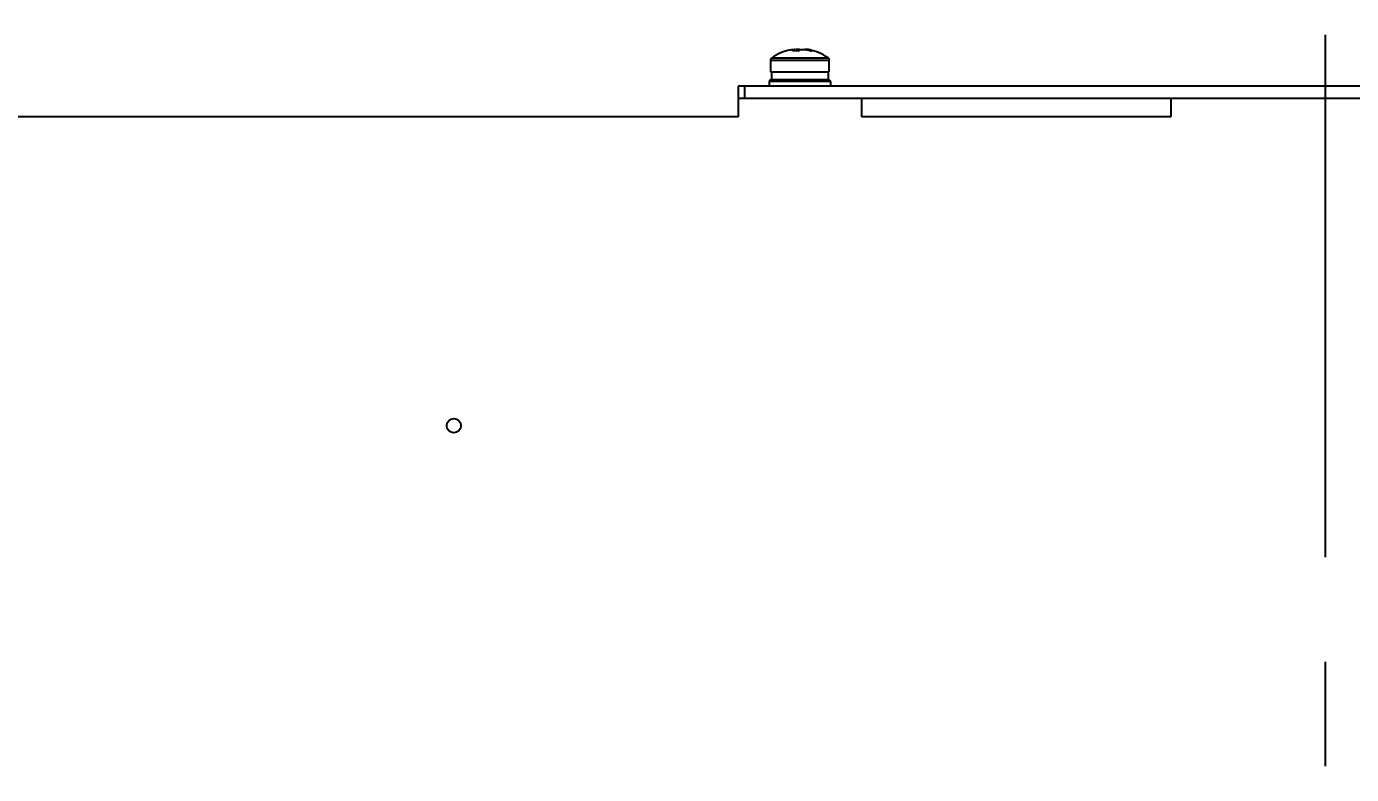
# Model space of a CAD drawing. Extents: x 4154 to 4364, y 2392 to 2546.
# Drawn here: x 4188.67 to 4205.57, y 2513.45 to 2523 of the extents above; entities that cross this region are included whole.
import ezdxf

# ---------------------------------------------------------------- set-up
doc = ezdxf.new("R2010")
doc.units = 0
doc.header["$LTSCALE"] = 1.5
doc.header["$MEASUREMENT"] = 0
doc.header["$PDSIZE"] = -1
doc.linetypes.add('CENTER', pattern=[10.16, 6.35, -1.27, 1.27, -1.27])
doc.layers.get('0').update_dxf_attribs({"color": 2})
doc.layers.add('1', color=7, linetype='Continuous')
doc.layers.add('SL', color=7, linetype='Continuous')
doc.styles.add('KWHS', font='ROMANS', dxfattribs={"bigfont": 'GHS'})
doc.styles.get("Standard").update_dxf_attribs({"font": 'romans.shx', "width": 0.9})
doc.dimstyles.get("Standard").update_dxf_attribs({"dimtxt": 0.18, "dimasz": 0.18, "dimexe": 0.18, "dimexo": 0.0625, "dimgap": 0.09, "dimtad": 0, "dimtih": 1, "dimtoh": 1, "dimdec": 4, "dimzin": 0, "dimdsep": 46, "dimtxsty": 'Standard', "dimcen": 0.09, "dimadec": 0, "dimazin": 0, "dimtfac": 1, "dimtdec": 4, "dimtofl": 0, "dimtmove": 0, "dimatfit": 0, "dimfxl": 1, "dimtolj": 1, "dimtzin": 0, "dimarcsym": 0})

# ---------------------------------------------------------------- blocks, each defined once
blk = doc.blocks.new('*D53')
at = {"layer": '1', "color": 1, "linetype": 'Continuous', "lineweight": 0}
for p, q in [((4182.767, 2520.828), (4182.767, 2525.613)), ((4227.706, 2520.828), (4227.706, 2525.613)), ((4184.267, 2525.113), (4226.206, 2525.113))]:
    blk.add_line(p, q, dxfattribs=at)
at = {"layer": '1', "color": 1, "linetype": 'Continuous'}
for points in [[(4184.267, 2525.363), (4184.267, 2524.863), (4182.767, 2525.113)], [(4226.206, 2525.363), (4226.206, 2524.863), (4227.706, 2525.113)]]:
    blk.add_solid(points, dxfattribs=at)
at = {"layer": 'Defpoints', "color": 0, "linetype": 'Continuous'}
for p in [(4227.706, 2525.113), (4182.767, 2520.328), (4227.706, 2520.328)]:
    blk.add_point(p, dxfattribs=at)
at = {"layer": '1', "color": 1, "linetype": 'Continuous', "insert": (4205.236, 2526.363), "char_height": 1.5, "attachment_point": 5, "style": 'KWHS'}
blk.add_mtext('\\A1;570', dxfattribs=at)
blk = doc.blocks.new('*D55')
at = {"layer": '1', "color": 1, "linetype": 'Continuous', "lineweight": 0}
for p, q in [((4171.689, 2507.369), (4171.689, 2529.363)), ((4238.783, 2507.369), (4238.783, 2529.363)), ((4173.189, 2528.863), (4237.283, 2528.863))]:
    blk.add_line(p, q, dxfattribs=at)
at = {"layer": '1', "color": 1, "linetype": 'Continuous'}
for points in [[(4173.189, 2529.113), (4173.189, 2528.613), (4171.689, 2528.863)], [(4237.283, 2529.113), (4237.283, 2528.613), (4238.783, 2528.863)]]:
    blk.add_solid(points, dxfattribs=at)
at = {"layer": 'Defpoints', "color": 0, "linetype": 'Continuous'}
for p in [(4238.783, 2528.863), (4171.689, 2506.869), (4238.783, 2506.869)]:
    blk.add_point(p, dxfattribs=at)
at = {"layer": '1', "color": 1, "linetype": 'Continuous', "insert": (4205.236, 2530.113), "char_height": 1.5, "attachment_point": 5, "style": 'KWHS'}
blk.add_mtext('\\A1;851', dxfattribs=at)

msp = doc.modelspace()

# ---------------------------------------------------------------- linework, layer by layer
at = {"color": 7, "linetype": 'Continuous'}
for p, q in [((4198.1757, 2522.60363), (4198.89415, 2522.60363)), ((4198.1757, 2522.60363), (4198.89415, 2522.60363)), ((4198.4137, 2522.70416), (4198.41815, 2522.70501)), ((4198.4137, 2522.70416), (4198.41815, 2522.70501)), ((4198.41815, 2522.70501), (4198.43019, 2522.70713)), ((4198.41815, 2522.70501), (4198.43019, 2522.70713)), ((4198.43019, 2522.70713), (4198.44227, 2522.70899)), ((4198.43019, 2522.70713), (4198.44227, 2522.70899)), ((4198.44305, 2522.69391), (4198.43886, 2522.69048)), ((4198.44305, 2522.69391), (4198.43886, 2522.69048)), ((4198.44833, 2522.691), (4198.43886, 2522.69048)), ((4198.44833, 2522.691), (4198.43886, 2522.69048)), ((4198.44227, 2522.70899), (4198.45439, 2522.71059)), ((4198.44227, 2522.70899), (4198.45439, 2522.71059)), ((4198.44725, 2522.69707), (4198.44305, 2522.69391)), ((4198.44725, 2522.69707), (4198.44305, 2522.69391)), ((4198.45148, 2522.69998), (4198.44725, 2522.69707)), ((4198.45148, 2522.69998), (4198.44725, 2522.69707)), ((4198.45783, 2522.69138), (4198.44833, 2522.691)), ((4198.45783, 2522.69138), (4198.44833, 2522.691)), ((4198.45573, 2522.70263), (4198.45148, 2522.69998)), ((4198.45573, 2522.70263), (4198.45148, 2522.69998)), ((4198.45439, 2522.71059), (4198.47288, 2522.71059)), ((4198.45439, 2522.71059), (4198.47288, 2522.71059)), ((4198.45999, 2522.70501), (4198.45573, 2522.70263)), ((4198.45999, 2522.70501), (4198.45573, 2522.70263)), ((4198.46736, 2522.6916), (4198.45783, 2522.69138)), ((4198.46736, 2522.6916), (4198.45783, 2522.69138)), ((4198.46427, 2522.70713), (4198.45999, 2522.70501)), ((4198.46427, 2522.70713), (4198.45999, 2522.70501)), ((4198.46857, 2522.70899), (4198.46427, 2522.70713)), ((4198.46857, 2522.70899), (4198.46427, 2522.70713)), ((4198.47692, 2522.69167), (4198.46736, 2522.6916)), ((4198.47692, 2522.69167), (4198.46736, 2522.6916)), ((4198.47288, 2522.71059), (4198.46857, 2522.70899)), ((4198.47288, 2522.71059), (4198.46857, 2522.70899)), ((4198.4865, 2522.6916), (4198.47692, 2522.69167)), ((4198.4865, 2522.6916), (4198.47692, 2522.69167)), ((4198.52046, 2522.71059), (4198.48159, 2522.71059)), ((4198.52046, 2522.71059), (4198.48159, 2522.71059)), ((4198.49611, 2522.69138), (4198.4865, 2522.6916)), ((4198.49611, 2522.69138), (4198.4865, 2522.6916)), ((4198.50574, 2522.691), (4198.49611, 2522.69138)), ((4198.50574, 2522.691), (4198.49611, 2522.69138)), ((4198.51538, 2522.69048), (4198.50574, 2522.691)), ((4198.51538, 2522.69048), (4198.50574, 2522.691)), ((4198.51538, 2522.69048), (4198.51956, 2522.69391)), ((4198.51538, 2522.69048), (4198.51956, 2522.69391)), ((4198.51956, 2522.69391), (4198.52377, 2522.69707)), ((4198.51956, 2522.69391), (4198.52377, 2522.69707)), ((4198.52477, 2522.70899), (4198.52046, 2522.71059)), ((4198.52477, 2522.70899), (4198.52046, 2522.71059)), ((4198.52377, 2522.69707), (4198.528, 2522.69998)), ((4198.52377, 2522.69707), (4198.528, 2522.69998)), ((4198.52906, 2522.70713), (4198.52477, 2522.70899)), ((4198.52906, 2522.70713), (4198.52477, 2522.70899)), ((4198.528, 2522.69998), (4198.53225, 2522.70263)), ((4198.528, 2522.69998), (4198.53225, 2522.70263)), ((4198.53334, 2522.70501), (4198.52906, 2522.70713)), ((4198.53334, 2522.70501), (4198.52906, 2522.70713)), ((4198.53225, 2522.70263), (4198.53651, 2522.70501)), ((4198.53225, 2522.70263), (4198.53651, 2522.70501)), ((4198.53493, 2522.70416), (4198.53334, 2522.70501)), ((4198.53493, 2522.70416), (4198.53334, 2522.70501)), ((4198.53651, 2522.70501), (4198.54079, 2522.70713)), ((4198.53651, 2522.70501), (4198.54079, 2522.70713)), ((4198.54079, 2522.70713), (4198.54509, 2522.70899)), ((4198.54079, 2522.70713), (4198.54509, 2522.70899)), ((4198.54509, 2522.70899), (4198.54939, 2522.71059)), ((4198.54509, 2522.70899), (4198.54939, 2522.71059)), ((4198.54939, 2522.71059), (4198.58827, 2522.71059)), ((4198.54939, 2522.71059), (4198.58827, 2522.71059)), ((4198.58827, 2522.71059), (4198.60038, 2522.70899)), ((4198.58827, 2522.71059), (4198.60038, 2522.70899)), ((4198.61547, 2522.71059), (4198.59698, 2522.71059)), ((4198.61547, 2522.71059), (4198.59698, 2522.71059)), ((4198.60038, 2522.70899), (4198.61246, 2522.70713)), ((4198.60038, 2522.70899), (4198.61246, 2522.70713)), ((4198.61246, 2522.70713), (4198.6245, 2522.70501)), ((4198.61246, 2522.70713), (4198.6245, 2522.70501)), ((4198.62758, 2522.70899), (4198.61547, 2522.71059)), ((4198.62758, 2522.70899), (4198.61547, 2522.71059)), ((4198.6245, 2522.70501), (4198.6365, 2522.70263)), ((4198.6245, 2522.70501), (4198.6365, 2522.70263)), ((4198.63966, 2522.70713), (4198.62758, 2522.70899)), ((4198.63966, 2522.70713), (4198.62758, 2522.70899)), ((4198.6365, 2522.70263), (4198.64845, 2522.69998)), ((4198.6365, 2522.70263), (4198.64845, 2522.69998)), ((4198.6517, 2522.70501), (4198.63966, 2522.70713)), ((4198.6517, 2522.70501), (4198.63966, 2522.70713)), ((4198.64845, 2522.69998), (4198.66035, 2522.69707)), ((4198.64845, 2522.69998), (4198.66035, 2522.69707)), ((4198.6637, 2522.70263), (4198.6517, 2522.70501)), ((4198.6637, 2522.70263), (4198.6517, 2522.70501)), ((4198.66035, 2522.69707), (4198.67218, 2522.69391)), ((4198.66035, 2522.69707), (4198.67218, 2522.69391)), ((4198.67565, 2522.69998), (4198.6637, 2522.70263)), ((4198.67565, 2522.69998), (4198.6637, 2522.70263)), ((4198.67218, 2522.69391), (4198.68396, 2522.69048)), ((4198.67218, 2522.69391), (4198.68396, 2522.69048)), ((4198.68754, 2522.69707), (4198.67565, 2522.69998)), ((4198.68754, 2522.69707), (4198.67565, 2522.69998)), ((4198.6876, 2522.691), (4198.68396, 2522.69048)), ((4198.6876, 2522.691), (4198.68396, 2522.69048)), ((4198.69938, 2522.69391), (4198.68754, 2522.69707)), ((4198.69938, 2522.69391), (4198.68754, 2522.69707)), ((4198.69117, 2522.69138), (4198.6876, 2522.691)), ((4198.69117, 2522.69138), (4198.6876, 2522.691)), ((4198.69468, 2522.6916), (4198.69117, 2522.69138)), ((4198.69468, 2522.6916), (4198.69117, 2522.69138)), ((4198.69811, 2522.69167), (4198.69468, 2522.6916)), ((4198.69811, 2522.69167), (4198.69468, 2522.6916)), ((4198.70148, 2522.6916), (4198.69811, 2522.69167)), ((4198.70148, 2522.6916), (4198.69811, 2522.69167)), ((4198.71115, 2522.69048), (4198.69938, 2522.69391)), ((4198.71115, 2522.69048), (4198.69938, 2522.69391)), ((4198.70478, 2522.69138), (4198.70148, 2522.6916)), ((4198.70478, 2522.69138), (4198.70148, 2522.6916)), ((4198.708, 2522.691), (4198.70478, 2522.69138)), ((4198.708, 2522.691), (4198.70478, 2522.69138)), ((4198.71115, 2522.69048), (4198.708, 2522.691)), ((4198.71115, 2522.69048), (4198.708, 2522.691)), ((4198.16043, 2522.57446), (4198.90942, 2522.57446)), ((4198.16043, 2522.57446), (4198.16043, 2522.42421)), ((4198.16043, 2522.57446), (4198.16043, 2522.42421)), ((4198.16043, 2522.57446), (4198.90942, 2522.57446)), ((4198.90942, 2522.42421), (4198.90942, 2522.57446)), ((4198.90942, 2522.42421), (4198.90942, 2522.57446)), ((4198.16043, 2522.32171), (4198.14072, 2522.302)), ((4198.16043, 2522.32171), (4198.14072, 2522.302)), ((4198.90637, 2522.302), (4198.14072, 2522.302)), ((4198.14072, 2522.302), (4198.14072, 2522.24287)), ((4198.14072, 2522.302), (4198.14072, 2522.24287)), ((4198.90637, 2522.302), (4198.14072, 2522.302)), ((4198.16043, 2522.42421), (4198.90942, 2522.42421)), ((4198.16043, 2522.42421), (4198.90942, 2522.42421)), ((4198.88779, 2522.32171), (4198.16043, 2522.32171)), ((4198.88779, 2522.32171), (4198.16043, 2522.32171)), ((4198.17226, 2522.42421), (4198.17226, 2522.32171)), ((4198.17226, 2522.42421), (4198.17226, 2522.32171)), ((4198.90942, 2522.32171), (4198.88779, 2522.32171)), ((4198.90942, 2522.32171), (4198.88779, 2522.32171)), ((4198.8976, 2522.32171), (4198.8976, 2522.42421)), ((4198.8976, 2522.32171), (4198.8976, 2522.42421)), ((4198.92913, 2522.302), (4198.90637, 2522.302)), ((4198.92913, 2522.302), (4198.90637, 2522.302)), ((4198.92913, 2522.302), (4198.90942, 2522.32171)), ((4198.92913, 2522.302), (4198.90942, 2522.32171)), ((4198.92913, 2522.24287), (4198.92913, 2522.302)), ((4198.92913, 2522.24287), (4198.92913, 2522.302)), ((4197.82536, 2522.24287), (4197.74651, 2522.24287)), ((4197.74651, 2522.24287), (4197.74651, 2522.08519)), ((4197.74651, 2522.24287), (4197.74651, 2522.08519)), ((4197.82536, 2522.24287), (4197.74651, 2522.24287)), ((4212.64753, 2522.24287), (4197.82536, 2522.24287)), ((4197.82536, 2522.24287), (4197.82536, 2522.08519)), ((4212.64753, 2522.24287), (4197.82536, 2522.24287)), ((4197.82536, 2522.24287), (4197.82536, 2522.08519)), ((4199.32334, 2522.08519), (4197.74651, 2522.08519)), ((4199.32334, 2522.08519), (4197.74651, 2522.08519)), ((4197.74651, 2522.08519), (4197.74651, 2521.84866)), ((4197.74651, 2522.08519), (4197.74651, 2521.84866)), ((4199.32334, 2522.08519), (4197.74651, 2522.08519)), ((4199.32334, 2522.08519), (4197.74651, 2522.08519)), ((4197.74651, 2522.08519), (4197.74651, 2521.84866)), ((4197.74651, 2522.08519), (4197.74651, 2521.84866)), ((4203.26541, 2522.08519), (4199.32334, 2522.08519)), ((4199.32334, 2521.84866), (4199.32334, 2522.08519)), ((4199.32334, 2521.84866), (4199.32334, 2522.08519)), ((4203.26541, 2522.08519), (4199.32334, 2522.08519)), ((4207.20748, 2522.08519), (4203.26541, 2522.08519)), ((4207.20748, 2522.08519), (4203.26541, 2522.08519)), ((4203.26541, 2522.08519), (4203.26541, 2521.84866)), ((4207.20748, 2522.08519), (4203.26541, 2522.08519)), ((4207.20748, 2522.08519), (4203.26541, 2522.08519)), ((4203.26541, 2522.08519), (4203.26541, 2521.84866)), ((4197.74651, 2521.84866), (4180.40142, 2521.84866)), ((4197.74651, 2521.84866), (4180.40142, 2521.84866)), ((4203.26541, 2521.84866), (4199.32334, 2521.84866)), ((4203.26541, 2521.84866), (4199.32334, 2521.84866))]:
    msp.add_line(p, q, dxfattribs=at)
msp.add_circle((4194.11981, 2517.9066), 0.09067, dxfattribs=at)
msp.add_circle((4194.11981, 2517.9066), 0.09067, dxfattribs=at)
for centre, radius, start, end in [((4198.19591, 2522.57446), 0.03548, 124.717906, 180), ((4198.19591, 2522.57446), 0.03548, 124.717906, 180), ((4198.53493, 2522.08519), 0.63073, 101.081441, 124.717906), ((4198.53493, 2522.08519), 0.63073, 101.081441, 124.717906), ((4198.53493, 2522.08519), 0.63073, 55.282094, 78.918559), ((4198.53493, 2522.08519), 0.63073, 55.282094, 78.918559), ((4198.87395, 2522.57446), 0.03548, 0, 55.282094), ((4198.87395, 2522.57446), 0.03548, 0, 55.282094)]:
    msp.add_arc(centre, radius, start, end, dxfattribs=at)
at = {"layer": 'SL', "color": 1, "linetype": 'CENTER', "ltscale": 0.7}
msp.add_line((4205.23644, 2522.89485), (4205.23644, 2487.90564), dxfattribs=at)

# ---------------------------------------------------------------- dimensions: what is measured, and where the dimension line sits
at = {"layer": '1', "color": 7, "linetype": 'Continuous'}
for base, p1, p2, text, picture, middle in [((4238.78344, 2528.86297), (4171.68945, 2506.86881), (4238.78344, 2506.86881), '851', '*D55', (4205.23644, 2530.11297)), ((4227.70623, 2525.11329), (4182.76666, 2520.32759), (4227.70623, 2520.32759), '570', '*D53', (4205.23644, 2526.36329))]:
    dim = msp.add_linear_dim(base=base, p1=p1, p2=p2, text=text, dimstyle='Standard', override={"dimtxt": 1.5, "dimasz": 1.5, "dimexe": 0.5, "dimexo": 0.5, "dimgap": 0.5, "dimtad": 3, "dimtih": 0, "dimtoh": 0, "dimzin": 12, "dimdsep": 0, "dimtxsty": 'KWHS', "dimcen": 0, "dimdle": 10, "dimclrd": 1, "dimclre": 1, "dimclrt": 1, "dimadec": 2, "dimazin": 3, "dimtfac": 0.6, "dimtofl": 1, "dimtmove": 1, "dimatfit": 3, "dimtvp": 1, "dimlwd": 0, "dimlwe": 0}, dxfattribs=at)
    dim.commit()
    dim.dimension.update_dxf_attribs({"geometry": picture, "text_midpoint": middle})

doc.saveas('drawing.dxf')
